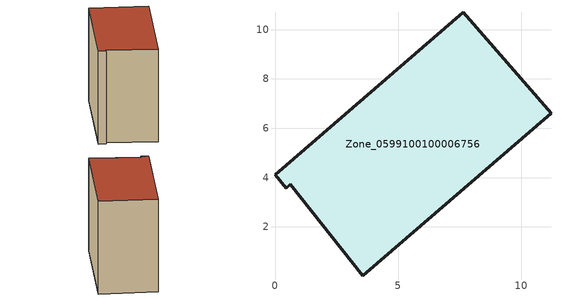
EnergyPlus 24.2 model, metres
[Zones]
Zone_0599100100006756
 floor ground (C_G): 0.62,3.73 0.46,3.57 0,4.11 7.65,10.71 11.2,6.6 3.56,0.01 z2.08
 wall outside (C_F): 11.2,6.6 7.65,10.71 0,4.11 0.46,3.57 0.62,3.73 3.56,0.01 11.2,6.6 z2.08:11.14
 roof outside (C_R): 3.56,0.01 11.2,6.6 7.65,10.71 0,4.11 0.46,3.57 0.62,3.73 z11.14
[BUILDING]
Pand.0599100100006756: North Axis=0; Terrain=City; Loads Convergence Tolerance Value=0.04; Temperature Convergence Tolerance Value=0.4; Solar Distribution=FullExterior; Maximum Number of Warmup Days=25; Minimum Number of Warmup Days=1
[Site:Location]
Rotterdam.The.Hague.AP_ZH_NLD Design_Conditions: Latitude=51.96; Longitude=4.45; Time Zone=1; Elevation=-4.5
[SITE:GROUNDTEMPERATURE:BUILDINGSURFACE]
18, 18, 18, 18, 18, 18, 18, 18, 18, 18, 18, 18
[MATERIAL] Thermal Absorptance=0.9; Solar Absorptance=0.7; Visible Absorptance=0.7
Name | Roughness | Thickness | Conductivity | Density | Specific Heat
G.TI.2015-2018 | MediumSmooth | 0.15 | 0.0428571 | 540 | 1210
F.TI.2015-2018 | Rough | 0.3 | 0.0666667 | 1920 | 840
R.TI.2015-2018 | MediumRough | 0.2 | 0.0333333 | 1500 | 1000
[CONSTRUCTION]
C_G: G.TI.2015-2018
C_F: F.TI.2015-2018
C_R: R.TI.2015-2018
[ZONE]
Zone_0599100100006756: Type=1; Multiplier=1; Ceiling Height=Autocalculate; Volume=Autocalculate; Floor Area=autocalculate; Part of Total Floor Area=Yes
[ZONEINFILTRATION:DESIGNFLOWRATE]
Infil_Zone_0599100100006756: Zone or ZoneList or Space or SpaceList=Zone_0599100100006756; Schedule=AlwaysOn; Design Flow Rate Calculation Method=Flow/Area; Flow Rate per Floor Area=0.0015; Constant Term Coefficient=1; Temperature Term Coefficient=0; Velocity Term Coefficient=0; Velocity Squared Term Coefficient=0
[HVACTEMPLATE:ZONE:IDEALLOADSAIRSYSTEM]
Zone_0599100100006756: Maximum Heating Supply Air Temperature=50; Minimum Cooling Supply Air Temperature=13; Maximum Heating Supply Air Humidity Ratio=0.0156; Minimum Cooling Supply Air Humidity Ratio=0.0077; Heating Limit=NoLimit; Cooling Limit=NoLimit; Dehumidification Control Type=ConstantSensibleHeatRatio; Cooling Sensible Heat Ratio=0.7; Dehumidification Setpoint=60; Humidification Control Type=None; Humidification Setpoint=30; Outdoor Air Method=None; Outdoor Air Flow Rate per Person=0.00944; Outdoor Air Flow Rate per Zone Floor Area=0; Outdoor Air Flow Rate per Zone=0; Demand Controlled Ventilation Type=None; Outdoor Air Economizer Type=NoEconomizer; Heat Recovery Type=None; Sensible Heat Recovery Effectiveness=0.7; Latent Heat Recovery Effectiveness=0.65
[ZONECONTROL:THERMOSTAT]
ThermostatControl_Zone_0599100100006756: Zone or ZoneList=Zone_0599100100006756; Control Type Schedule=DualSetpointControlType; Control 1=Thermostat_Zone_0599100100006756; Temperature Difference Between Cutout And Setpoint=0
[THERMOSTATSETPOINT:DUALSETPOINT]
Thermostat_Zone_0599100100006756: Heating Setpoint Temperature Schedule=HeatingSetpoint_Zone_0599100100006756; Cooling Setpoint Temperature Schedule=CoolingSetpoint_Zone_0599100100006756
[SCHEDULE:COMPACT]
HeatingSetpoint_Zone_0599100100006756: Through: 12/31, For: AllDays, Until: 24:00, 21
CoolingSetpoint_Zone_0599100100006756: Through: 12/31, For: AllDays, Until: 24:00, 24
DualSetpointControlType: Through: 12/31, For: AllDays, Until: 24:00, 4
AlwaysOn: Through: 12/31, For: AllDays, Until: 24:00, 1
